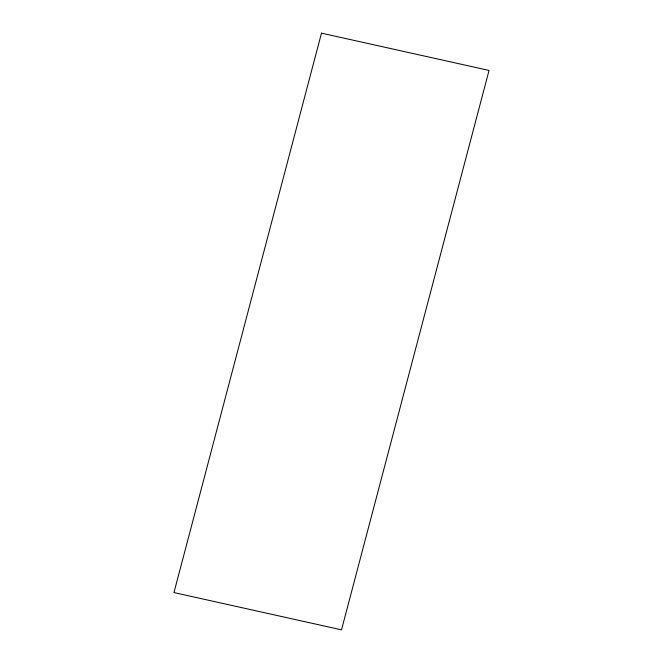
<?xml version="1.0" encoding="UTF-8"?>
<svg xmlns="http://www.w3.org/2000/svg" width="663" height="663" viewBox="0 0 663 663"><rect width="100%" height="100%" fill="white"/><g stroke="black" fill="none" stroke-linecap="round" stroke-linejoin="round"><path stroke-width="0.99" d="M321.489 33.15L173.955 592.565L341.511 629.85L489.045 70.435L321.489 33.15"/></g></svg>
